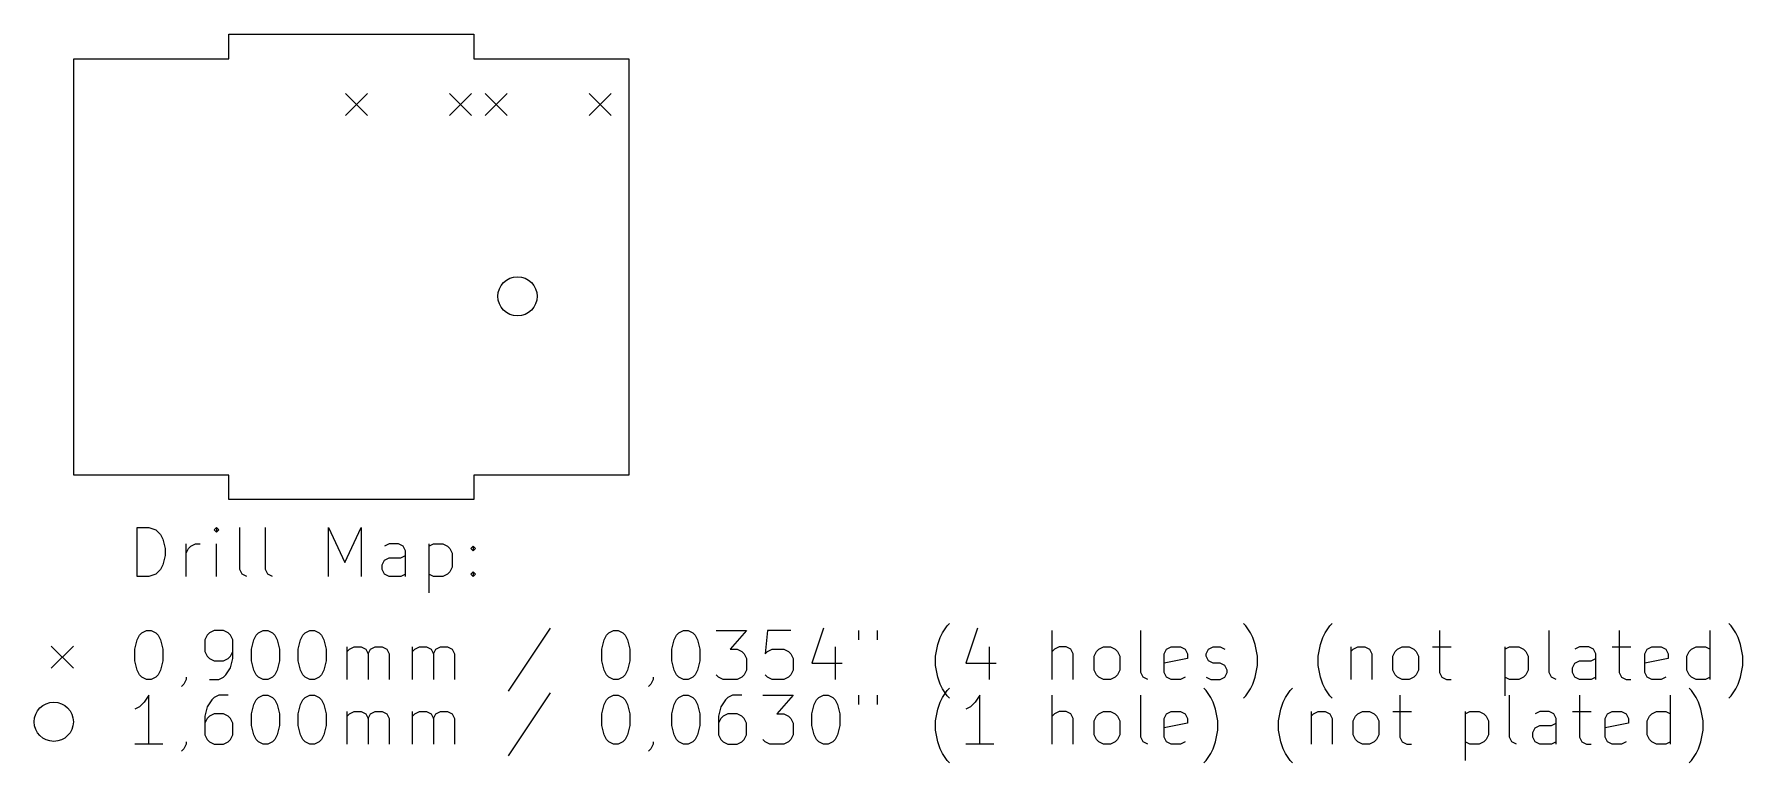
# Model space of a CAD drawing. Header units: millimetres. Extents: x 92.4 to 162.1, y -120.2 to -90.5.
import ezdxf

# ---------------------------------------------------------------- set-up
doc = ezdxf.new("R2010")
doc.units = ezdxf.units.MM
doc.layers.add('BLACK', color=250, linetype='CONTINUOUS')

msp = doc.modelspace()

# ---------------------------------------------------------------- linework, layer by layer
at = {"layer": 'BLACK', "linetype": 'CONTINUOUS'}
for p, q in [((100.32, -91.5), (100.319868, -90.5)), ((100.319868, -90.5), (110.32, -90.5)), ((110.32, -90.5), (110.32, -91.5)), ((94, -108.5), (94, -91.5)), ((94, -91.5), (100.32, -91.5)), ((110.32, -91.5), (116.65, -91.5)), ((116.65, -91.5), (116.65, -108.5)), ((105.075, -92.925), (105.975, -93.825)), ((105.975, -92.925), (105.075, -93.825)), ((109.325, -92.925), (110.225, -93.825)), ((110.225, -92.925), (109.325, -93.825)), ((110.775, -92.925), (111.675, -93.825)), ((111.675, -92.925), (110.775, -93.825)), ((115.025, -92.925), (115.925, -93.825)), ((115.925, -92.925), (115.025, -93.825)), ((100.32, -108.5), (94, -108.5)), ((100.32, -109.5), (100.32, -108.5)), ((116.65, -108.5), (110.32, -108.5)), ((110.32, -108.5), (110.32, -109.5)), ((110.32, -109.5), (100.32, -109.5)), ((96.582768, -112.639838), (96.582768, -110.639838)), ((96.582768, -110.639838), (97.058958, -110.639838)), ((97.058958, -110.639838), (97.344673, -110.735076)), ((97.344673, -110.735076), (97.535149, -110.925552)), ((99.820863, -110.639838), (99.725625, -110.735076)), ((99.725625, -110.735076), (99.820863, -110.830314)), ((99.916101, -110.735076), (99.820863, -110.639838)), ((99.820863, -110.639838), (99.820863, -110.830314)), ((99.820863, -110.830314), (99.916101, -110.735076)), ((100.773244, -112.354123), (100.773244, -110.639838)), ((101.820863, -112.354123), (101.820863, -110.639838)), ((104.392292, -112.639838), (104.392292, -110.639838)), ((104.392292, -110.639838), (105.058959, -112.068409)), ((105.058959, -112.068409), (105.725625, -110.639838)), ((105.725625, -110.639838), (105.725625, -112.639838)), ((97.535149, -110.925552), (97.630387, -111.116028)), ((97.630387, -111.116028), (97.725625, -111.49698)), ((97.725625, -111.49698), (97.725625, -111.782695)), ((98.582768, -112.639838), (98.582768, -111.306504)), ((98.582768, -111.687457), (98.678006, -111.49698)), ((98.678006, -111.49698), (98.773244, -111.401742)), ((98.773244, -111.401742), (98.96372, -111.306504)), ((98.96372, -111.306504), (99.154197, -111.306504)), ((99.820863, -112.639838), (99.820863, -111.306504)), ((106.868482, -111.306504), (106.678006, -111.401742)), ((107.249435, -111.306504), (106.868482, -111.306504)), ((107.439911, -111.401742), (107.249435, -111.306504)), ((107.535149, -111.592219), (107.439911, -111.401742)), ((108.48753, -111.306504), (108.48753, -113.306504)), ((108.48753, -111.401742), (108.678006, -111.306504)), ((108.678006, -111.306504), (109.058959, -111.306504)), ((109.058959, -111.306504), (109.249435, -111.401742)), ((109.249435, -111.401742), (109.344673, -111.49698)), ((109.344673, -111.49698), (109.439911, -111.687457)), ((110.201816, -111.49698), (110.297054, -111.401742)), ((110.297054, -111.592219), (110.201816, -111.49698)), ((110.297054, -111.401742), (110.392292, -111.49698)), ((110.297054, -111.401742), (110.297054, -111.592219)), ((110.392292, -111.49698), (110.297054, -111.592219)), ((97.630387, -112.163647), (97.535149, -112.354123)), ((97.725625, -111.782695), (97.630387, -112.163647)), ((106.582768, -112.163647), (106.678006, -111.973171)), ((106.582768, -112.354123), (106.582768, -112.163647)), ((106.678006, -111.973171), (106.868482, -111.877933)), ((106.868482, -111.877933), (107.344673, -111.877933)), ((107.344673, -111.877933), (107.535149, -111.782695)), ((107.535149, -112.639838), (107.535149, -111.592219)), ((109.439911, -112.258885), (109.344673, -112.449361)), ((109.439911, -111.687457), (109.439911, -112.258885)), ((97.058958, -112.639838), (96.582768, -112.639838)), ((97.344673, -112.5446), (97.058958, -112.639838)), ((97.535149, -112.354123), (97.344673, -112.5446)), ((100.868482, -112.5446), (100.773244, -112.354123)), ((101.058958, -112.639838), (100.868482, -112.5446)), ((101.916101, -112.5446), (101.820863, -112.354123)), ((102.106577, -112.639838), (101.916101, -112.5446)), ((106.678006, -112.5446), (106.582768, -112.354123)), ((106.868482, -112.639838), (106.678006, -112.5446)), ((107.344673, -112.639838), (106.868482, -112.639838)), ((107.535149, -112.5446), (107.344673, -112.639838)), ((108.678006, -112.639838), (108.48753, -112.5446)), ((109.058959, -112.639838), (108.678006, -112.639838)), ((109.249435, -112.5446), (109.058959, -112.639838)), ((109.344673, -112.449361), (109.249435, -112.5446)), ((110.201816, -112.5446), (110.297054, -112.449361)), ((110.297054, -112.639838), (110.201816, -112.5446)), ((110.297054, -112.449361), (110.392292, -112.5446)), ((110.297054, -112.449361), (110.297054, -112.639838)), ((110.392292, -112.5446), (110.297054, -112.639838)), ((96.582768, -115.22079), (96.678006, -115.030314)), ((96.678006, -115.030314), (96.773244, -114.935076)), ((96.773244, -114.935076), (96.96372, -114.839838)), ((96.96372, -114.839838), (97.154197, -114.839838)), ((97.154197, -114.839838), (97.344673, -114.935076)), ((97.344673, -114.935076), (97.439911, -115.030314)), ((97.439911, -115.030314), (97.535149, -115.22079)), ((99.439911, -115.030314), (99.344673, -115.22079)), ((99.535149, -114.935076), (99.439911, -115.030314)), ((99.725625, -114.839838), (99.535149, -114.935076)), ((100.106578, -114.839838), (99.725625, -114.839838)), ((100.297054, -114.935076), (100.106578, -114.839838)), ((100.392292, -115.030314), (100.297054, -114.935076)), ((100.48753, -115.22079), (100.392292, -115.030314)), ((101.344673, -115.22079), (101.439911, -115.030314)), ((101.439911, -115.030314), (101.535149, -114.935076)), ((101.535149, -114.935076), (101.725625, -114.839838)), ((101.725625, -114.839838), (101.916102, -114.839838)), ((101.916102, -114.839838), (102.106578, -114.935076)), ((102.106578, -114.935076), (102.201816, -115.030314)), ((102.201816, -115.030314), (102.297054, -115.22079)), ((103.249435, -115.22079), (103.344673, -115.030314)), ((103.344673, -115.030314), (103.439911, -114.935076)), ((103.439911, -114.935076), (103.630387, -114.839838)), ((103.630387, -114.839838), (103.820864, -114.839838)), ((103.820864, -114.839838), (104.01134, -114.935076)), ((104.01134, -114.935076), (104.106578, -115.030314)), ((104.106578, -115.030314), (104.201816, -115.22079)), ((113.439912, -114.7446), (111.725627, -117.316028)), ((115.630389, -115.22079), (115.725627, -115.030314)), ((115.725627, -115.030314), (115.820865, -114.935076)), ((115.820865, -114.935076), (116.011341, -114.839838)), ((116.011341, -114.839838), (116.201818, -114.839838)), ((116.201818, -114.839838), (116.392294, -114.935076)), ((116.392294, -114.935076), (116.487532, -115.030314)), ((116.487532, -115.030314), (116.58277, -115.22079)), ((118.487532, -115.22079), (118.58277, -115.030314)), ((118.58277, -115.030314), (118.678008, -114.935076)), ((118.678008, -114.935076), (118.868484, -114.839838)), ((118.868484, -114.839838), (119.058961, -114.839838)), ((119.058961, -114.839838), (119.249437, -114.935076)), ((119.249437, -114.935076), (119.344675, -115.030314)), ((119.344675, -115.030314), (119.439913, -115.22079)), ((120.201818, -114.839838), (121.439913, -114.839838)), ((121.439913, -114.839838), (120.773246, -115.601742)), ((122.297056, -114.839838), (122.201818, -115.792219)), ((123.249437, -114.839838), (122.297056, -114.839838)), ((124.58277, -114.7446), (124.10658, -116.173171)), ((126.011342, -114.839838), (126.011342, -115.22079)), ((126.773247, -114.839838), (126.773247, -115.22079)), ((129.344676, -115.125552), (129.439914, -114.935076)), ((129.439914, -114.935076), (129.63039, -114.649361)), ((129.63039, -114.649361), (129.725629, -114.554123)), ((130.868485, -114.7446), (130.392295, -116.173171)), ((133.916105, -116.839838), (133.916105, -114.839838)), ((137.535153, -116.554123), (137.535153, -114.839838)), ((141.820868, -114.649361), (141.72563, -114.554123)), ((142.011344, -114.935076), (141.820868, -114.649361)), ((142.106582, -115.125552), (142.011344, -114.935076)), ((144.963725, -115.125552), (145.058963, -114.935076)), ((145.058963, -114.935076), (145.249439, -114.649361)), ((145.249439, -114.649361), (145.344678, -114.554123)), ((149.72563, -114.839838), (149.72563, -116.554123)), ((154.201821, -116.554123), (154.201821, -114.839838)), ((157.058964, -114.839838), (157.058964, -116.554123)), ((160.77325, -116.839838), (160.77325, -114.839838)), ((161.630393, -114.649361), (161.535155, -114.554123)), ((161.820869, -114.935076), (161.630393, -114.649361)), ((161.916107, -115.125552), (161.820869, -114.935076)), ((93.075, -115.475), (93.975, -116.375)), ((93.975, -115.475), (93.075, -116.375)), ((96.48753, -115.601742), (96.582768, -115.22079)), ((96.48753, -116.077933), (96.48753, -115.601742)), ((97.535149, -115.22079), (97.630387, -115.601742)), ((97.630387, -115.601742), (97.630387, -116.077933)), ((99.344673, -115.22079), (99.344673, -115.69698)), ((99.344673, -115.69698), (99.439911, -115.887457)), ((100.392292, -115.887457), (100.48753, -115.69698)), ((100.48753, -115.982695), (100.48753, -115.22079)), ((101.249435, -115.601742), (101.344673, -115.22079)), ((101.249435, -116.077933), (101.249435, -115.601742)), ((102.297054, -115.22079), (102.392292, -115.601742)), ((102.392292, -115.601742), (102.392292, -116.077933)), ((103.154197, -115.601742), (103.249435, -115.22079)), ((103.154197, -116.077933), (103.154197, -115.601742)), ((104.201816, -115.22079), (104.297054, -115.601742)), ((104.297054, -115.601742), (104.297054, -116.077933)), ((105.154197, -116.839838), (105.154197, -115.506504)), ((105.154197, -115.69698), (105.249435, -115.601742)), ((105.249435, -115.601742), (105.439911, -115.506504)), ((105.439911, -115.506504), (105.725626, -115.506504)), ((105.725626, -115.506504), (105.916102, -115.601742)), ((105.916102, -115.601742), (106.01134, -115.792219)), ((106.01134, -115.792219), (106.106578, -115.601742)), ((106.106578, -115.601742), (106.297054, -115.506504)), ((106.297054, -115.506504), (106.582768, -115.506504)), ((106.582768, -115.506504), (106.773245, -115.601742)), ((106.773245, -115.601742), (106.868483, -115.792219)), ((107.820864, -116.839838), (107.820864, -115.506504)), ((107.820864, -115.69698), (107.916102, -115.601742)), ((107.916102, -115.601742), (108.106578, -115.506504)), ((108.106578, -115.506504), (108.392293, -115.506504)), ((108.392293, -115.506504), (108.582769, -115.601742)), ((108.582769, -115.601742), (108.678007, -115.792219)), ((108.678007, -115.792219), (108.773245, -115.601742)), ((108.773245, -115.601742), (108.963721, -115.506504)), ((108.963721, -115.506504), (109.249435, -115.506504)), ((109.249435, -115.506504), (109.439912, -115.601742)), ((109.439912, -115.601742), (109.53515, -115.792219)), ((115.535151, -115.601742), (115.630389, -115.22079)), ((115.535151, -116.077933), (115.535151, -115.601742)), ((116.58277, -115.22079), (116.678008, -115.601742)), ((116.678008, -115.601742), (116.678008, -116.077933)), ((118.392294, -115.601742), (118.487532, -115.22079)), ((118.392294, -116.077933), (118.392294, -115.601742)), ((119.439913, -115.22079), (119.535151, -115.601742)), ((119.535151, -115.601742), (119.535151, -116.077933)), ((120.773246, -115.601742), (121.058961, -115.601742)), ((121.058961, -115.601742), (121.249437, -115.69698)), ((121.249437, -115.69698), (121.344675, -115.792219)), ((122.201818, -115.792219), (122.297056, -115.69698)), ((122.297056, -115.69698), (122.487532, -115.601742)), ((122.487532, -115.601742), (122.963723, -115.601742)), ((122.963723, -115.601742), (123.154199, -115.69698)), ((123.154199, -115.69698), (123.249437, -115.792219)), ((125.058961, -115.506504), (125.058961, -116.839838)), ((129.1542, -115.887457), (129.249438, -115.411266)), ((129.249438, -115.411266), (129.344676, -115.125552)), ((131.344676, -115.506504), (131.344676, -116.839838)), ((134.011343, -115.601742), (133.916105, -115.69698)), ((134.201819, -115.506504), (134.011343, -115.601742)), ((134.487534, -115.506504), (134.201819, -115.506504)), ((134.67801, -115.601742), (134.487534, -115.506504)), ((134.773248, -115.792219), (134.67801, -115.601742)), ((135.630391, -115.887457), (135.725629, -115.69698)), ((135.725629, -115.69698), (135.820867, -115.601742)), ((135.820867, -115.601742), (136.011343, -115.506504)), ((136.011343, -115.506504), (136.297058, -115.506504)), ((136.297058, -115.506504), (136.487534, -115.601742)), ((136.487534, -115.601742), (136.582772, -115.69698)), ((136.582772, -115.69698), (136.67801, -115.887457)), ((138.487534, -115.792219), (138.582772, -115.601742)), ((138.582772, -115.601742), (138.773248, -115.506504)), ((138.773248, -115.506504), (139.154201, -115.506504)), ((139.154201, -115.506504), (139.344677, -115.601742)), ((139.344677, -115.601742), (139.439915, -115.792219)), ((140.20182, -115.792219), (140.297058, -115.601742)), ((140.297058, -115.601742), (140.487534, -115.506504)), ((140.487534, -115.506504), (140.773248, -115.506504)), ((140.773248, -115.506504), (140.963725, -115.601742)), ((142.20182, -115.411266), (142.106582, -115.125552)), ((142.297058, -115.887457), (142.20182, -115.411266)), ((144.773249, -115.887457), (144.868487, -115.411266)), ((144.868487, -115.411266), (144.963725, -115.125552)), ((146.106582, -115.506504), (146.106582, -116.839838)), ((146.106582, -115.69698), (146.20182, -115.601742)), ((146.20182, -115.601742), (146.392296, -115.506504)), ((146.392296, -115.506504), (146.678011, -115.506504)), ((146.678011, -115.506504), (146.868487, -115.601742)), ((146.868487, -115.601742), (146.963725, -115.792219)), ((147.820868, -115.887457), (147.916106, -115.69698)), ((147.916106, -115.69698), (148.011344, -115.601742)), ((148.011344, -115.601742), (148.20182, -115.506504)), ((148.20182, -115.506504), (148.487535, -115.506504)), ((148.487535, -115.506504), (148.678011, -115.601742)), ((148.678011, -115.601742), (148.773249, -115.69698)), ((148.773249, -115.69698), (148.868487, -115.887457)), ((149.439916, -115.506504), (150.20182, -115.506504)), ((152.392297, -115.506504), (152.392297, -117.506504)), ((152.392297, -115.601742), (152.582773, -115.506504)), ((152.582773, -115.506504), (152.963726, -115.506504)), ((152.963726, -115.506504), (153.154202, -115.601742)), ((153.154202, -115.601742), (153.24944, -115.69698)), ((153.24944, -115.69698), (153.344678, -115.887457)), ((155.439916, -115.506504), (155.24944, -115.601742)), ((155.820869, -115.506504), (155.439916, -115.506504)), ((156.011345, -115.601742), (155.820869, -115.506504)), ((156.106583, -115.792219), (156.011345, -115.601742)), ((156.77325, -115.506504), (157.535154, -115.506504)), ((158.106583, -115.792219), (158.201821, -115.601742)), ((158.201821, -115.601742), (158.392297, -115.506504)), ((158.392297, -115.506504), (158.77325, -115.506504)), ((158.77325, -115.506504), (158.963726, -115.601742)), ((158.963726, -115.601742), (159.058964, -115.792219)), ((159.820869, -115.887457), (159.916107, -115.69698)), ((159.916107, -115.69698), (160.011345, -115.601742)), ((160.011345, -115.601742), (160.201821, -115.506504)), ((160.201821, -115.506504), (160.582774, -115.506504)), ((160.582774, -115.506504), (160.77325, -115.601742)), ((162.011345, -115.411266), (161.916107, -115.125552)), ((162.106583, -115.887457), (162.011345, -115.411266)), ((96.582768, -116.458885), (96.48753, -116.077933)), ((97.630387, -116.077933), (97.535149, -116.458885)), ((99.439911, -115.887457), (99.535149, -115.982695)), ((99.535149, -115.982695), (99.725625, -116.077933)), ((99.725625, -116.077933), (100.106578, -116.077933)), ((100.106578, -116.077933), (100.297054, -115.982695)), ((100.201816, -116.649361), (100.392292, -116.363647)), ((100.297054, -115.982695), (100.392292, -115.887457)), ((100.392292, -116.363647), (100.48753, -115.982695)), ((101.344673, -116.458885), (101.249435, -116.077933)), ((102.392292, -116.077933), (102.297054, -116.458885)), ((103.249435, -116.458885), (103.154197, -116.077933)), ((104.297054, -116.077933), (104.201816, -116.458885)), ((106.01134, -115.792219), (106.01134, -116.839838)), ((106.868483, -115.792219), (106.868483, -116.839838)), ((108.678007, -115.792219), (108.678007, -116.839838)), ((109.53515, -115.792219), (109.53515, -116.839838)), ((115.630389, -116.458885), (115.535151, -116.077933)), ((116.678008, -116.077933), (116.58277, -116.458885)), ((118.487532, -116.458885), (118.392294, -116.077933)), ((119.535151, -116.077933), (119.439913, -116.458885)), ((121.344675, -115.792219), (121.439913, -115.982695)), ((121.439913, -115.982695), (121.439913, -116.458885)), ((123.249437, -115.792219), (123.344675, -115.982695)), ((123.344675, -115.982695), (123.344675, -116.458885)), ((124.10658, -116.173171), (125.344675, -116.173171)), ((129.1542, -116.268409), (129.1542, -115.887457)), ((129.249438, -116.7446), (129.1542, -116.268409)), ((130.392295, -116.173171), (131.63039, -116.173171)), ((134.773248, -116.839838), (134.773248, -115.792219)), ((135.630391, -116.458885), (135.630391, -115.887457)), ((136.67801, -115.887457), (136.67801, -116.458885)), ((138.487534, -116.554123), (138.487534, -115.792219)), ((139.439915, -115.982695), (138.487534, -116.173171)), ((139.439915, -115.792219), (139.439915, -115.982695)), ((140.20182, -115.887457), (140.20182, -115.792219)), ((140.297058, -116.077933), (140.20182, -115.887457)), ((140.487534, -116.173171), (140.297058, -116.077933)), ((140.773248, -116.173171), (140.487534, -116.173171)), ((140.963725, -116.268409), (140.773248, -116.173171)), ((141.058963, -116.458885), (140.963725, -116.268409)), ((142.20182, -116.7446), (142.297058, -116.268409)), ((142.297058, -116.268409), (142.297058, -115.887457)), ((144.773249, -116.268409), (144.773249, -115.887457)), ((144.868487, -116.7446), (144.773249, -116.268409)), ((146.963725, -115.792219), (146.963725, -116.839838)), ((147.820868, -116.458885), (147.820868, -115.887457)), ((148.868487, -115.887457), (148.868487, -116.458885)), ((153.344678, -115.887457), (153.344678, -116.458885)), ((155.154202, -116.363647), (155.24944, -116.173171)), ((155.154202, -116.554123), (155.154202, -116.363647)), ((155.24944, -116.173171), (155.439916, -116.077933)), ((155.439916, -116.077933), (155.916107, -116.077933)), ((155.916107, -116.077933), (156.106583, -115.982695)), ((156.106583, -116.839838), (156.106583, -115.792219)), ((158.106583, -116.554123), (158.106583, -115.792219)), ((159.058964, -115.982695), (158.106583, -116.173171)), ((159.058964, -115.792219), (159.058964, -115.982695)), ((159.820869, -116.458885), (159.820869, -115.887457)), ((162.011345, -116.7446), (162.106583, -116.268409)), ((162.106583, -116.268409), (162.106583, -115.887457)), ((96.678006, -116.649361), (96.582768, -116.458885)), ((96.773244, -116.7446), (96.678006, -116.649361)), ((96.96372, -116.839838), (96.773244, -116.7446)), ((97.154197, -116.839838), (96.96372, -116.839838)), ((97.344673, -116.7446), (97.154197, -116.839838)), ((97.439911, -116.649361), (97.344673, -116.7446)), ((97.535149, -116.458885), (97.439911, -116.649361)), ((98.48753, -117.030314), (98.392292, -117.125552)), ((98.582768, -116.839838), (98.48753, -117.030314)), ((98.582768, -116.7446), (98.582768, -116.839838)), ((99.535149, -116.839838), (99.916101, -116.839838)), ((99.916101, -116.839838), (100.106578, -116.7446)), ((100.106578, -116.7446), (100.201816, -116.649361)), ((101.439911, -116.649361), (101.344673, -116.458885)), ((101.535149, -116.7446), (101.439911, -116.649361)), ((101.725625, -116.839838), (101.535149, -116.7446)), ((101.916102, -116.839838), (101.725625, -116.839838)), ((102.106578, -116.7446), (101.916102, -116.839838)), ((102.201816, -116.649361), (102.106578, -116.7446)), ((102.297054, -116.458885), (102.201816, -116.649361)), ((103.344673, -116.649361), (103.249435, -116.458885)), ((103.439911, -116.7446), (103.344673, -116.649361)), ((103.630387, -116.839838), (103.439911, -116.7446)), ((103.820864, -116.839838), (103.630387, -116.839838)), ((104.01134, -116.7446), (103.820864, -116.839838)), ((104.106578, -116.649361), (104.01134, -116.7446)), ((104.201816, -116.458885), (104.106578, -116.649361)), ((115.725627, -116.649361), (115.630389, -116.458885)), ((115.820865, -116.7446), (115.725627, -116.649361)), ((116.011341, -116.839838), (115.820865, -116.7446)), ((116.201818, -116.839838), (116.011341, -116.839838)), ((116.392294, -116.7446), (116.201818, -116.839838)), ((116.487532, -116.649361), (116.392294, -116.7446)), ((116.58277, -116.458885), (116.487532, -116.649361)), ((117.535151, -117.030314), (117.439913, -117.125552)), ((117.630389, -116.839838), (117.535151, -117.030314)), ((117.630389, -116.7446), (117.630389, -116.839838)), ((118.58277, -116.649361), (118.487532, -116.458885)), ((118.678008, -116.7446), (118.58277, -116.649361)), ((118.868484, -116.839838), (118.678008, -116.7446)), ((119.058961, -116.839838), (118.868484, -116.839838)), ((119.249437, -116.7446), (119.058961, -116.839838)), ((119.344675, -116.649361), (119.249437, -116.7446)), ((119.439913, -116.458885), (119.344675, -116.649361)), ((120.297056, -116.7446), (120.201818, -116.649361)), ((120.487532, -116.839838), (120.297056, -116.7446)), ((121.058961, -116.839838), (120.487532, -116.839838)), ((121.249437, -116.7446), (121.058961, -116.839838)), ((121.344675, -116.649361), (121.249437, -116.7446)), ((121.439913, -116.458885), (121.344675, -116.649361)), ((122.297056, -116.7446), (122.201818, -116.649361)), ((122.487532, -116.839838), (122.297056, -116.7446)), ((122.963723, -116.839838), (122.487532, -116.839838)), ((123.154199, -116.7446), (122.963723, -116.839838)), ((123.249437, -116.649361), (123.154199, -116.7446)), ((123.344675, -116.458885), (123.249437, -116.649361)), ((129.344676, -117.030314), (129.249438, -116.7446)), ((129.439914, -117.22079), (129.344676, -117.030314)), ((135.725629, -116.649361), (135.630391, -116.458885)), ((135.820867, -116.7446), (135.725629, -116.649361)), ((136.011343, -116.839838), (135.820867, -116.7446)), ((136.297058, -116.839838), (136.011343, -116.839838)), ((136.487534, -116.7446), (136.297058, -116.839838)), ((136.582772, -116.649361), (136.487534, -116.7446)), ((136.67801, -116.458885), (136.582772, -116.649361)), ((137.630391, -116.7446), (137.535153, -116.554123)), ((137.820867, -116.839838), (137.630391, -116.7446)), ((138.582772, -116.7446), (138.487534, -116.554123)), ((138.773248, -116.839838), (138.582772, -116.7446)), ((139.154201, -116.839838), (138.773248, -116.839838)), ((139.344677, -116.7446), (139.154201, -116.839838)), ((140.20182, -116.7446), (140.392296, -116.839838)), ((140.392296, -116.839838), (140.773248, -116.839838)), ((140.773248, -116.839838), (140.963725, -116.7446)), ((140.963725, -116.7446), (141.058963, -116.554123)), ((141.058963, -116.554123), (141.058963, -116.458885)), ((142.011344, -117.22079), (142.106582, -117.030314)), ((142.106582, -117.030314), (142.20182, -116.7446)), ((144.963725, -117.030314), (144.868487, -116.7446)), ((145.058963, -117.22079), (144.963725, -117.030314)), ((147.916106, -116.649361), (147.820868, -116.458885)), ((148.011344, -116.7446), (147.916106, -116.649361)), ((148.20182, -116.839838), (148.011344, -116.7446)), ((148.487535, -116.839838), (148.20182, -116.839838)), ((148.678011, -116.7446), (148.487535, -116.839838)), ((148.773249, -116.649361), (148.678011, -116.7446)), ((148.868487, -116.458885), (148.773249, -116.649361)), ((149.72563, -116.554123), (149.820868, -116.7446)), ((149.820868, -116.7446), (150.011344, -116.839838)), ((150.011344, -116.839838), (150.20182, -116.839838)), ((152.582773, -116.839838), (152.392297, -116.7446)), ((152.963726, -116.839838), (152.582773, -116.839838)), ((153.154202, -116.7446), (152.963726, -116.839838)), ((153.24944, -116.649361), (153.154202, -116.7446)), ((153.344678, -116.458885), (153.24944, -116.649361)), ((154.297059, -116.7446), (154.201821, -116.554123)), ((154.487535, -116.839838), (154.297059, -116.7446)), ((155.24944, -116.7446), (155.154202, -116.554123)), ((155.439916, -116.839838), (155.24944, -116.7446)), ((155.916107, -116.839838), (155.439916, -116.839838)), ((156.106583, -116.7446), (155.916107, -116.839838)), ((157.058964, -116.554123), (157.154202, -116.7446)), ((157.154202, -116.7446), (157.344678, -116.839838)), ((157.344678, -116.839838), (157.535154, -116.839838)), ((158.201821, -116.7446), (158.106583, -116.554123)), ((158.392297, -116.839838), (158.201821, -116.7446)), ((158.77325, -116.839838), (158.392297, -116.839838)), ((158.963726, -116.7446), (158.77325, -116.839838)), ((159.916107, -116.649361), (159.820869, -116.458885)), ((160.011345, -116.7446), (159.916107, -116.649361)), ((160.201821, -116.839838), (160.011345, -116.7446)), ((160.582774, -116.839838), (160.201821, -116.839838)), ((160.77325, -116.7446), (160.582774, -116.839838)), ((161.820869, -117.22079), (161.916107, -117.030314)), ((161.916107, -117.030314), (162.011345, -116.7446)), ((96.868482, -117.765552), (96.678006, -117.956028)), ((97.058958, -117.479838), (96.868482, -117.765552)), ((97.058958, -119.479838), (97.058958, -117.479838)), ((99.630387, -117.670314), (99.439911, -117.956028)), ((99.725625, -117.575076), (99.630387, -117.670314)), ((99.916101, -117.479838), (99.725625, -117.575076)), ((100.297054, -117.479838), (99.916101, -117.479838)), ((101.344673, -117.86079), (101.439911, -117.670314)), ((101.439911, -117.670314), (101.535149, -117.575076)), ((101.535149, -117.575076), (101.725625, -117.479838)), ((101.725625, -117.479838), (101.916102, -117.479838)), ((101.916102, -117.479838), (102.106578, -117.575076)), ((102.106578, -117.575076), (102.201816, -117.670314)), ((102.201816, -117.670314), (102.297054, -117.86079)), ((103.249435, -117.86079), (103.344673, -117.670314)), ((103.344673, -117.670314), (103.439911, -117.575076)), ((103.439911, -117.575076), (103.630387, -117.479838)), ((103.630387, -117.479838), (103.820864, -117.479838)), ((103.820864, -117.479838), (104.01134, -117.575076)), ((104.01134, -117.575076), (104.106578, -117.670314)), ((104.106578, -117.670314), (104.201816, -117.86079)), ((113.439912, -117.3846), (111.725627, -119.956028)), ((115.630389, -117.86079), (115.725627, -117.670314)), ((115.725627, -117.670314), (115.820865, -117.575076)), ((115.820865, -117.575076), (116.011341, -117.479838)), ((116.011341, -117.479838), (116.201818, -117.479838)), ((116.201818, -117.479838), (116.392294, -117.575076)), ((116.392294, -117.575076), (116.487532, -117.670314)), ((116.487532, -117.670314), (116.58277, -117.86079)), ((118.487532, -117.86079), (118.58277, -117.670314)), ((118.58277, -117.670314), (118.678008, -117.575076)), ((118.678008, -117.575076), (118.868484, -117.479838)), ((118.868484, -117.479838), (119.058961, -117.479838)), ((119.058961, -117.479838), (119.249437, -117.575076)), ((119.249437, -117.575076), (119.344675, -117.670314)), ((119.344675, -117.670314), (119.439913, -117.86079)), ((120.58277, -117.670314), (120.392294, -117.956028)), ((120.678008, -117.575076), (120.58277, -117.670314)), ((120.868484, -117.479838), (120.678008, -117.575076)), ((121.249437, -117.479838), (120.868484, -117.479838)), ((122.10658, -117.479838), (123.344675, -117.479838)), ((123.344675, -117.479838), (122.678008, -118.241742)), ((124.201818, -117.86079), (124.297056, -117.670314)), ((124.297056, -117.670314), (124.392294, -117.575076)), ((124.392294, -117.575076), (124.58277, -117.479838)), ((124.58277, -117.479838), (124.773247, -117.479838)), ((124.773247, -117.479838), (124.963723, -117.575076)), ((124.963723, -117.575076), (125.058961, -117.670314)), ((125.058961, -117.670314), (125.154199, -117.86079)), ((126.011342, -117.479838), (126.011342, -117.86079)), ((126.773247, -117.479838), (126.773247, -117.86079)), ((129.249438, -118.051266), (129.344676, -117.765552)), ((129.344676, -117.765552), (129.439914, -117.575076)), ((129.63039, -117.506504), (129.439914, -117.22079)), ((129.439914, -117.575076), (129.63039, -117.289361)), ((129.63039, -117.289361), (129.725629, -117.194123)), ((129.725629, -117.601742), (129.63039, -117.506504)), ((130.773247, -117.765552), (130.582771, -117.956028)), ((130.963723, -117.479838), (130.773247, -117.765552)), ((130.963723, -119.479838), (130.963723, -117.479838)), ((133.916105, -119.479838), (133.916105, -117.479838)), ((137.535153, -119.194123), (137.535153, -117.479838)), ((140.20182, -117.289361), (140.106582, -117.194123)), ((140.392296, -117.575076), (140.20182, -117.289361)), ((140.487534, -117.765552), (140.392296, -117.575076)), ((140.582772, -118.051266), (140.487534, -117.765552)), ((141.72563, -117.601742), (141.820868, -117.506504)), ((141.820868, -117.506504), (142.011344, -117.22079)), ((143.249439, -118.051266), (143.344677, -117.765552)), ((143.344677, -117.765552), (143.439915, -117.575076)), ((143.439915, -117.575076), (143.630391, -117.289361)), ((143.630391, -117.289361), (143.72563, -117.194123)), ((145.249439, -117.506504), (145.058963, -117.22079)), ((145.344678, -117.601742), (145.249439, -117.506504)), ((148.106582, -117.479838), (148.106582, -119.194123)), ((152.582773, -119.194123), (152.582773, -117.479838)), ((155.439916, -117.479838), (155.439916, -119.194123)), ((159.154202, -119.479838), (159.154202, -117.479838)), ((160.011345, -117.289361), (159.916107, -117.194123)), ((160.201821, -117.575076), (160.011345, -117.289361)), ((160.297059, -117.765552), (160.201821, -117.575076)), ((160.392297, -118.051266), (160.297059, -117.765552)), ((161.535155, -117.601742), (161.630393, -117.506504)), ((161.630393, -117.506504), (161.820869, -117.22079)), ((96.678006, -117.956028), (96.48753, -118.051266)), ((99.439911, -117.956028), (99.344673, -118.33698)), ((99.344673, -118.33698), (99.344673, -119.098885)), ((99.439911, -118.432219), (99.344673, -118.622695)), ((99.535149, -118.33698), (99.439911, -118.432219)), ((99.725625, -118.241742), (99.535149, -118.33698)), ((100.106578, -118.241742), (99.725625, -118.241742)), ((100.297054, -118.33698), (100.106578, -118.241742)), ((100.392292, -118.432219), (100.297054, -118.33698)), ((100.48753, -118.622695), (100.392292, -118.432219)), ((101.249435, -118.241742), (101.344673, -117.86079)), ((101.249435, -118.717933), (101.249435, -118.241742)), ((102.297054, -117.86079), (102.392292, -118.241742)), ((102.392292, -118.241742), (102.392292, -118.717933)), ((103.154197, -118.241742), (103.249435, -117.86079)), ((103.154197, -118.717933), (103.154197, -118.241742)), ((104.201816, -117.86079), (104.297054, -118.241742)), ((104.297054, -118.241742), (104.297054, -118.717933)), ((105.154197, -119.479838), (105.154197, -118.146504)), ((105.154197, -118.33698), (105.249435, -118.241742)), ((105.249435, -118.241742), (105.439911, -118.146504)), ((105.439911, -118.146504), (105.725626, -118.146504)), ((105.725626, -118.146504), (105.916102, -118.241742)), ((105.916102, -118.241742), (106.01134, -118.432219)), ((106.01134, -118.432219), (106.106578, -118.241742)), ((106.01134, -118.432219), (106.01134, -119.479838)), ((106.106578, -118.241742), (106.297054, -118.146504)), ((106.297054, -118.146504), (106.582768, -118.146504)), ((106.582768, -118.146504), (106.773245, -118.241742)), ((106.773245, -118.241742), (106.868483, -118.432219)), ((106.868483, -118.432219), (106.868483, -119.479838)), ((107.820864, -119.479838), (107.820864, -118.146504)), ((107.820864, -118.33698), (107.916102, -118.241742)), ((107.916102, -118.241742), (108.106578, -118.146504)), ((108.106578, -118.146504), (108.392293, -118.146504)), ((108.392293, -118.146504), (108.582769, -118.241742)), ((108.582769, -118.241742), (108.678007, -118.432219)), ((108.678007, -118.432219), (108.773245, -118.241742)), ((108.678007, -118.432219), (108.678007, -119.479838)), ((108.773245, -118.241742), (108.963721, -118.146504)), ((108.963721, -118.146504), (109.249435, -118.146504)), ((109.249435, -118.146504), (109.439912, -118.241742)), ((109.439912, -118.241742), (109.53515, -118.432219)), ((109.53515, -118.432219), (109.53515, -119.479838)), ((115.535151, -118.241742), (115.630389, -117.86079)), ((115.535151, -118.717933), (115.535151, -118.241742)), ((116.58277, -117.86079), (116.678008, -118.241742)), ((116.678008, -118.241742), (116.678008, -118.717933)), ((118.392294, -118.241742), (118.487532, -117.86079)), ((118.392294, -118.717933), (118.392294, -118.241742)), ((119.439913, -117.86079), (119.535151, -118.241742)), ((119.535151, -118.241742), (119.535151, -118.717933)), ((120.392294, -117.956028), (120.297056, -118.33698)), ((120.297056, -118.33698), (120.297056, -119.098885)), ((120.392294, -118.432219), (120.297056, -118.622695)), ((120.487532, -118.33698), (120.392294, -118.432219)), ((120.678008, -118.241742), (120.487532, -118.33698)), ((121.058961, -118.241742), (120.678008, -118.241742)), ((121.249437, -118.33698), (121.058961, -118.241742)), ((121.344675, -118.432219), (121.249437, -118.33698)), ((121.439913, -118.622695), (121.344675, -118.432219)), ((122.678008, -118.241742), (122.963723, -118.241742)), ((122.963723, -118.241742), (123.154199, -118.33698)), ((123.154199, -118.33698), (123.249437, -118.432219)), ((123.249437, -118.432219), (123.344675, -118.622695)), ((124.10658, -118.241742), (124.201818, -117.86079)), ((124.10658, -118.717933), (124.10658, -118.241742)), ((125.154199, -117.86079), (125.249437, -118.241742)), ((125.249437, -118.241742), (125.249437, -118.717933)), ((129.1542, -118.527457), (129.249438, -118.051266)), ((129.1542, -118.908409), (129.1542, -118.527457)), ((130.582771, -117.956028), (130.392295, -118.051266)), ((134.011343, -118.241742), (133.916105, -118.33698)), ((134.201819, -118.146504), (134.011343, -118.241742)), ((134.487534, -118.146504), (134.201819, -118.146504)), ((134.67801, -118.241742), (134.487534, -118.146504)), ((134.773248, -118.432219), (134.67801, -118.241742)), ((134.773248, -119.479838), (134.773248, -118.432219)), ((135.630391, -118.527457), (135.725629, -118.33698)), ((135.630391, -119.098885), (135.630391, -118.527457)), ((135.725629, -118.33698), (135.820867, -118.241742)), ((135.820867, -118.241742), (136.011343, -118.146504)), ((136.011343, -118.146504), (136.297058, -118.146504)), ((136.297058, -118.146504), (136.487534, -118.241742)), ((136.487534, -118.241742), (136.582772, -118.33698)), ((136.582772, -118.33698), (136.67801, -118.527457)), ((136.67801, -118.527457), (136.67801, -119.098885)), ((138.487534, -118.432219), (138.582772, -118.241742)), ((138.487534, -119.194123), (138.487534, -118.432219)), ((138.582772, -118.241742), (138.773248, -118.146504)), ((138.773248, -118.146504), (139.154201, -118.146504)), ((139.154201, -118.146504), (139.344677, -118.241742)), ((139.344677, -118.241742), (139.439915, -118.432219)), ((139.439915, -118.432219), (139.439915, -118.622695)), ((140.67801, -118.527457), (140.582772, -118.051266)), ((140.67801, -118.908409), (140.67801, -118.527457)), ((143.154201, -118.527457), (143.249439, -118.051266)), ((143.154201, -118.908409), (143.154201, -118.527457)), ((144.487534, -118.146504), (144.487534, -119.479838)), ((144.487534, -118.33698), (144.582772, -118.241742)), ((144.582772, -118.241742), (144.773248, -118.146504)), ((144.773248, -118.146504), (145.058963, -118.146504)), ((145.058963, -118.146504), (145.249439, -118.241742)), ((145.249439, -118.241742), (145.344677, -118.432219)), ((145.344677, -118.432219), (145.344677, -119.479838)), ((146.20182, -118.527457), (146.297058, -118.33698)), ((146.20182, -119.098885), (146.20182, -118.527457)), ((146.297058, -118.33698), (146.392296, -118.241742)), ((146.392296, -118.241742), (146.582772, -118.146504)), ((146.582772, -118.146504), (146.868487, -118.146504)), ((146.868487, -118.146504), (147.058963, -118.241742)), ((147.058963, -118.241742), (147.154201, -118.33698)), ((147.154201, -118.33698), (147.249439, -118.527457)), ((147.249439, -118.527457), (147.249439, -119.098885)), ((147.820868, -118.146504), (148.582772, -118.146504)), ((150.773249, -118.146504), (150.773249, -120.146504)), ((150.773249, -118.241742), (150.963725, -118.146504)), ((150.963725, -118.146504), (151.344678, -118.146504)), ((151.344678, -118.146504), (151.535154, -118.241742)), ((151.535154, -118.241742), (151.630392, -118.33698)), ((151.630392, -118.33698), (151.72563, -118.527457)), ((151.72563, -118.527457), (151.72563, -119.098885)), ((153.820868, -118.146504), (153.630392, -118.241742)), ((154.201821, -118.146504), (153.820868, -118.146504)), ((154.392297, -118.241742), (154.201821, -118.146504)), ((154.487535, -118.432219), (154.392297, -118.241742)), ((154.487535, -119.479838), (154.487535, -118.432219)), ((155.154202, -118.146504), (155.916106, -118.146504)), ((156.487535, -118.432219), (156.582773, -118.241742)), ((156.487535, -119.194123), (156.487535, -118.432219)), ((156.582773, -118.241742), (156.773249, -118.146504)), ((156.773249, -118.146504), (157.154202, -118.146504)), ((157.154202, -118.146504), (157.344678, -118.241742)), ((157.344678, -118.241742), (157.439916, -118.432219)), ((157.439916, -118.432219), (157.439916, -118.622695)), ((158.201821, -118.527457), (158.297059, -118.33698)), ((158.201821, -119.098885), (158.201821, -118.527457)), ((158.297059, -118.33698), (158.392297, -118.241742)), ((158.392297, -118.241742), (158.582773, -118.146504)), ((158.582773, -118.146504), (158.963726, -118.146504)), ((158.963726, -118.146504), (159.154202, -118.241742)), ((160.487535, -118.527457), (160.392297, -118.051266)), ((160.487535, -118.908409), (160.487535, -118.527457)), ((99.344673, -119.098885), (99.439911, -119.289361)), ((100.392292, -119.289361), (100.48753, -119.098885)), ((100.48753, -119.098885), (100.48753, -118.622695)), ((101.344673, -119.098885), (101.249435, -118.717933)), ((101.439911, -119.289361), (101.344673, -119.098885)), ((102.297054, -119.098885), (102.201816, -119.289361)), ((102.392292, -118.717933), (102.297054, -119.098885)), ((103.249435, -119.098885), (103.154197, -118.717933)), ((103.344673, -119.289361), (103.249435, -119.098885)), ((104.201816, -119.098885), (104.106578, -119.289361)), ((104.297054, -118.717933), (104.201816, -119.098885)), ((115.630389, -119.098885), (115.535151, -118.717933)), ((115.725627, -119.289361), (115.630389, -119.098885)), ((116.58277, -119.098885), (116.487532, -119.289361)), ((116.678008, -118.717933), (116.58277, -119.098885)), ((118.487532, -119.098885), (118.392294, -118.717933)), ((118.58277, -119.289361), (118.487532, -119.098885)), ((119.439913, -119.098885), (119.344675, -119.289361)), ((119.535151, -118.717933), (119.439913, -119.098885)), ((120.297056, -119.098885), (120.392294, -119.289361)), ((121.344675, -119.289361), (121.439913, -119.098885)), ((121.439913, -119.098885), (121.439913, -118.622695)), ((123.344675, -119.098885), (123.249437, -119.289361)), ((123.344675, -118.622695), (123.344675, -119.098885)), ((124.201818, -119.098885), (124.10658, -118.717933)), ((124.297056, -119.289361), (124.201818, -119.098885)), ((125.154199, -119.098885), (125.058961, -119.289361)), ((125.249437, -118.717933), (125.154199, -119.098885)), ((129.249438, -119.3846), (129.1542, -118.908409)), ((135.725629, -119.289361), (135.630391, -119.098885)), ((136.67801, -119.098885), (136.582772, -119.289361)), ((137.630391, -119.3846), (137.535153, -119.194123)), ((139.439915, -118.622695), (138.487534, -118.813171)), ((138.582772, -119.3846), (138.487534, -119.194123)), ((140.582772, -119.3846), (140.67801, -118.908409)), ((143.249439, -119.3846), (143.154201, -118.908409)), ((146.297058, -119.289361), (146.20182, -119.098885)), ((147.249439, -119.098885), (147.154201, -119.289361)), ((148.106582, -119.194123), (148.20182, -119.3846)), ((151.72563, -119.098885), (151.630392, -119.289361)), ((152.678011, -119.3846), (152.582773, -119.194123)), ((153.535154, -119.003647), (153.630392, -118.813171)), ((153.535154, -119.194123), (153.535154, -119.003647)), ((153.630392, -119.3846), (153.535154, -119.194123)), ((153.630392, -118.813171), (153.820868, -118.717933)), ((153.820868, -118.717933), (154.297059, -118.717933)), ((154.297059, -118.717933), (154.487535, -118.622695)), ((155.439916, -119.194123), (155.535154, -119.3846)), ((157.439916, -118.622695), (156.487535, -118.813171)), ((156.582773, -119.3846), (156.487535, -119.194123)), ((158.297059, -119.289361), (158.201821, -119.098885)), ((160.392297, -119.3846), (160.487535, -118.908409)), ((97.630387, -119.479838), (96.48753, -119.479838)), ((98.48753, -119.670314), (98.392292, -119.765552)), ((98.582768, -119.479838), (98.48753, -119.670314)), ((98.582768, -119.3846), (98.582768, -119.479838)), ((99.439911, -119.289361), (99.535149, -119.3846)), ((99.535149, -119.3846), (99.725625, -119.479838)), ((99.725625, -119.479838), (100.106578, -119.479838)), ((100.106578, -119.479838), (100.297054, -119.3846)), ((100.297054, -119.3846), (100.392292, -119.289361)), ((101.535149, -119.3846), (101.439911, -119.289361)), ((101.725625, -119.479838), (101.535149, -119.3846)), ((101.916102, -119.479838), (101.725625, -119.479838)), ((102.106578, -119.3846), (101.916102, -119.479838)), ((102.201816, -119.289361), (102.106578, -119.3846)), ((103.439911, -119.3846), (103.344673, -119.289361)), ((103.630387, -119.479838), (103.439911, -119.3846)), ((103.820864, -119.479838), (103.630387, -119.479838)), ((104.01134, -119.3846), (103.820864, -119.479838)), ((104.106578, -119.289361), (104.01134, -119.3846)), ((115.820865, -119.3846), (115.725627, -119.289361)), ((116.011341, -119.479838), (115.820865, -119.3846)), ((116.201818, -119.479838), (116.011341, -119.479838)), ((116.392294, -119.3846), (116.201818, -119.479838)), ((116.487532, -119.289361), (116.392294, -119.3846)), ((117.535151, -119.670314), (117.439913, -119.765552)), ((117.630389, -119.479838), (117.535151, -119.670314)), ((117.630389, -119.3846), (117.630389, -119.479838)), ((118.678008, -119.3846), (118.58277, -119.289361)), ((118.868484, -119.479838), (118.678008, -119.3846)), ((119.058961, -119.479838), (118.868484, -119.479838)), ((119.249437, -119.3846), (119.058961, -119.479838)), ((119.344675, -119.289361), (119.249437, -119.3846)), ((120.392294, -119.289361), (120.487532, -119.3846)), ((120.487532, -119.3846), (120.678008, -119.479838)), ((120.678008, -119.479838), (121.058961, -119.479838)), ((121.058961, -119.479838), (121.249437, -119.3846)), ((121.249437, -119.3846), (121.344675, -119.289361)), ((122.201818, -119.3846), (122.10658, -119.289361)), ((122.392294, -119.479838), (122.201818, -119.3846)), ((122.963723, -119.479838), (122.392294, -119.479838)), ((123.154199, -119.3846), (122.963723, -119.479838)), ((123.249437, -119.289361), (123.154199, -119.3846)), ((124.392294, -119.3846), (124.297056, -119.289361)), ((124.58277, -119.479838), (124.392294, -119.3846)), ((124.773247, -119.479838), (124.58277, -119.479838)), ((124.963723, -119.3846), (124.773247, -119.479838)), ((125.058961, -119.289361), (124.963723, -119.3846)), ((129.344676, -119.670314), (129.249438, -119.3846)), ((129.439914, -119.86079), (129.344676, -119.670314)), ((129.63039, -120.146504), (129.439914, -119.86079)), ((131.535152, -119.479838), (130.392295, -119.479838)), ((135.820867, -119.3846), (135.725629, -119.289361)), ((136.011343, -119.479838), (135.820867, -119.3846)), ((136.297058, -119.479838), (136.011343, -119.479838)), ((136.487534, -119.3846), (136.297058, -119.479838)), ((136.582772, -119.289361), (136.487534, -119.3846)), ((137.820867, -119.479838), (137.630391, -119.3846)), ((138.773248, -119.479838), (138.582772, -119.3846)), ((139.154201, -119.479838), (138.773248, -119.479838)), ((139.344677, -119.3846), (139.154201, -119.479838)), ((140.20182, -120.146504), (140.392296, -119.86079)), ((140.392296, -119.86079), (140.487534, -119.670314)), ((140.487534, -119.670314), (140.582772, -119.3846)), ((143.344677, -119.670314), (143.249439, -119.3846)), ((143.439915, -119.86079), (143.344677, -119.670314)), ((143.630391, -120.146504), (143.439915, -119.86079)), ((146.392296, -119.3846), (146.297058, -119.289361)), ((146.582772, -119.479838), (146.392296, -119.3846)), ((146.868487, -119.479838), (146.582772, -119.479838)), ((147.058963, -119.3846), (146.868487, -119.479838)), ((147.154201, -119.289361), (147.058963, -119.3846)), ((148.20182, -119.3846), (148.392296, -119.479838)), ((148.392296, -119.479838), (148.582772, -119.479838)), ((150.963725, -119.479838), (150.773249, -119.3846)), ((151.344678, -119.479838), (150.963725, -119.479838)), ((151.535154, -119.3846), (151.344678, -119.479838)), ((151.630392, -119.289361), (151.535154, -119.3846)), ((152.868487, -119.479838), (152.678011, -119.3846)), ((153.820868, -119.479838), (153.630392, -119.3846)), ((154.297059, -119.479838), (153.820868, -119.479838)), ((154.487535, -119.3846), (154.297059, -119.479838)), ((155.535154, -119.3846), (155.72563, -119.479838)), ((155.72563, -119.479838), (155.916106, -119.479838)), ((156.773249, -119.479838), (156.582773, -119.3846)), ((157.154202, -119.479838), (156.773249, -119.479838)), ((157.344678, -119.3846), (157.154202, -119.479838)), ((158.392297, -119.3846), (158.297059, -119.289361)), ((158.582773, -119.479838), (158.392297, -119.3846)), ((158.963726, -119.479838), (158.582773, -119.479838)), ((159.154202, -119.3846), (158.963726, -119.479838)), ((160.011345, -120.146504), (160.201821, -119.86079)), ((160.201821, -119.86079), (160.297059, -119.670314)), ((160.297059, -119.670314), (160.392297, -119.3846)), ((129.725629, -120.241742), (129.63039, -120.146504)), ((140.106582, -120.241742), (140.20182, -120.146504)), ((143.72563, -120.241742), (143.630391, -120.146504)), ((159.916107, -120.241742), (160.011345, -120.146504))]:
    msp.add_line(p, q, dxfattribs=at)
at = {"layer": 'BLACK'}
for centre in [(112.1, -101.2), (93.175, -118.565)]:
    msp.add_circle(centre, 0.8, dxfattribs=at)

doc.saveas('drawing.dxf')
